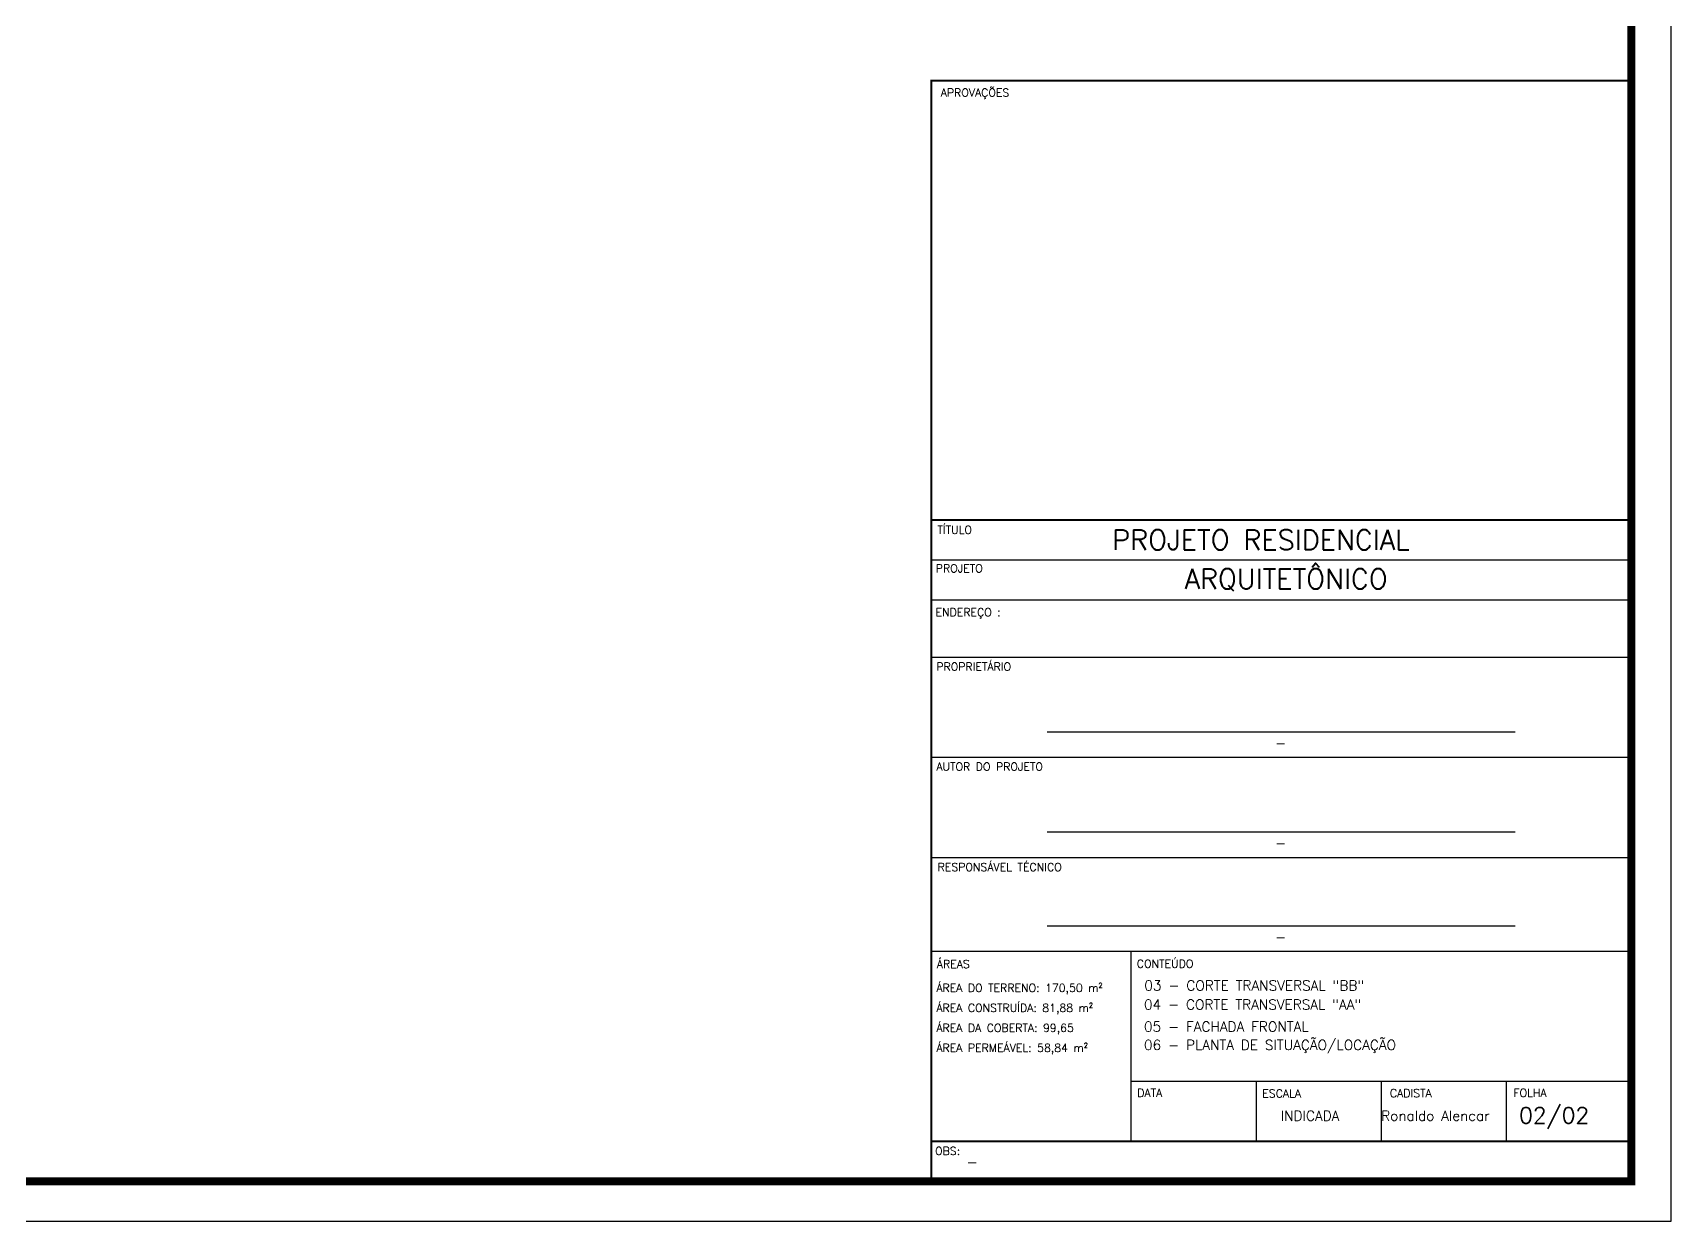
# Model space of a CAD drawing. Header units: millimetres. Extents: x -72 to 470, y 3 to 161.
# Drawn here: x 449.35 to 469.83, y 35.04 to 49.89 of the extents above; entities that cross this region are included whole.
import ezdxf

# ---------------------------------------------------------------- set-up
doc = ezdxf.new("R2010")
doc.units = ezdxf.units.MM
doc.layers.add('COTA', color=7, linetype='Continuous')
doc.layers.add('LAYER2', color=5, linetype='Continuous')
doc.styles.add('ADITIVOCAD', font='romans.shx')

msp = doc.modelspace()

# ---------------------------------------------------------------- linework, layer by layer
at = {"layer": 'COTA'}
msp.add_lwpolyline([(429.03, 35.042), (469.83, 35.042), (469.83, 64.742), (429.03, 64.742)], close=True, dxfattribs=at)
at = {"layer": 'COTA', "const_width": 0.1}
msp.add_lwpolyline([(429.53, 35.542), (469.33, 35.542), (469.33, 64.242), (429.53, 64.242)], close=True, dxfattribs=at)
at = {"layer": 'LAYER2'}
for p, q in [((460.58, 43.306), (469.33, 43.306)), ((460.58, 42.806), (469.33, 42.806)), ((460.58, 42.089), (469.33, 42.089)), ((462.03, 41.156), (467.88, 41.156)), ((460.58, 40.839), (469.33, 40.839)), ((462.03, 39.906), (467.88, 39.906)), ((460.58, 39.589), (469.33, 39.589)), ((462.03, 38.734), (467.88, 38.734)), ((460.58, 38.417), (469.33, 38.417)), ((463.08, 36.042), (463.08, 38.417)), ((463.08, 36.792), (469.33, 36.792)), ((464.642, 36.792), (464.642, 36.042)), ((466.205, 36.792), (466.205, 36.042)), ((467.767, 36.792), (467.767, 36.042))]:
    msp.add_line(p, q, dxfattribs=at)
at = {"layer": 'LAYER2', "const_width": 0.025}
msp.add_lwpolyline([(460.58, 35.542), (469.33, 35.542), (469.33, 49.292), (460.58, 49.292)], close=True, dxfattribs=at)
for points in [[(460.58, 43.806), (469.33, 43.806)], [(460.58, 36.042), (469.33, 36.042)]]:
    msp.add_lwpolyline(points, dxfattribs=at)

# ---------------------------------------------------------------- texts
at = {"layer": 'LAYER2', "style": 'ADITIVOCAD'}
for s, height, p in [('APROVAÇÕES ', 0.1, (460.699, 49.094)), ('TÍTULO ', 0.1, (460.657, 43.631)), ('PROJETO RESIDENCIAL', 0.25, (462.842, 43.431)), ('PROJETO ', 0.1, (460.637, 43.15)), ('ARQUITETÔNICO', 0.25, (463.746, 42.943)), ('ENDEREÇO :', 0.1, (460.634, 42.602)), ('PROPRIETÁRIO', 0.1, (460.644, 41.922)), ('-', 0.125, (464.877, 40.953)), ('AUTOR DO PROJETO ', 0.1, (460.644, 40.672)), ('-', 0.125, (464.877, 39.703)), ('RESPONSÁVEL TÉCNICO ', 0.1, (460.66, 39.417)), ('-', 0.125, (464.877, 38.531)), ('ÁREAS', 0.1, (460.65, 38.206)), ('CONTEÚDO', 0.1, (463.15, 38.209)), ('ÁREA DO TERRENO: 170,50 m²', 0.1, (460.644, 37.908)), ('03 - CORTE TRANSVERSAL "BB"', 0.125, (463.244, 37.925)), ('ÁREA CONSTRUÍDA: 81,88 m²', 0.1, (460.644, 37.658)), ('04 - CORTE TRANSVERSAL "AA"', 0.125, (463.24, 37.687)), ('ÁREA DA COBERTA: 99,65', 0.1, (460.644, 37.408)), ('05 - FACHADA FRONTAL', 0.125, (463.24, 37.411)), ('ÁREA PERMEÁVEL: 58,84 m²', 0.1, (460.644, 37.158)), ('06 - PLANTA DE SITUAÇÃO/LOCAÇÃO', 0.125, (463.24, 37.182)), ('DATA ', 0.1, (463.155, 36.596)), ('ESCALA ', 0.1, (464.718, 36.588)), ('CADISTA', 0.1, (466.313, 36.592)), ('FOLHA', 0.1, (467.857, 36.596)), ('02/02', 0.2, (467.929, 36.265)), ('INDICADA', 0.125, (464.948, 36.297)), ('Ronaldo Alencar', 0.125, (466.205, 36.297)), ('OBS:', 0.1, (460.628, 35.87)), ('-', 0.125, (461.022, 35.718))]:
    msp.add_text(s, height=height, dxfattribs=at).set_placement(p)

doc.saveas('drawing.dxf')
